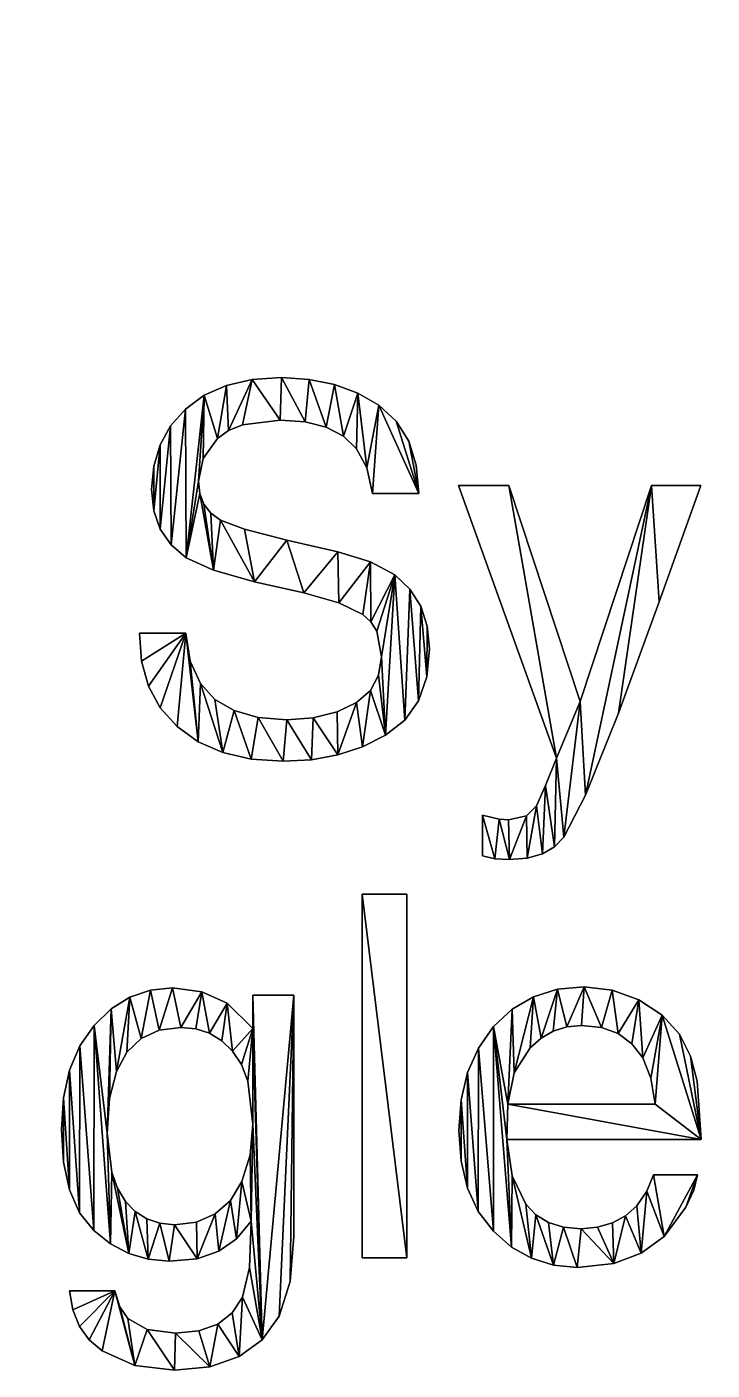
# Model space of a CAD drawing. Extents: x -74 to 237, y -40 to 259.
# Drawn here: x -55.66 to -37.84, y -39.69 to -4.75 of the extents above; entities that cross this region are included whole.
import ezdxf

# ---------------------------------------------------------------- set-up
doc = ezdxf.new("R2010")
doc.units = 0
doc.layers.get('0').update_dxf_attribs({"color": 13, "linetype": 'CONTINUOUS'})

# ---------------------------------------------------------------- blocks, each defined once
blk = doc.blocks.new('GROUP_1')
at = {"color": 178}
for p, q in [((23.119, 22.692, 0.051), (23.79, 22.846, 0.051)), ((23.79, 22.846, 0.051), (24.553, 22.897, 0.051)), ((24.553, 22.897, 0.051), (25.269, 22.852, 0.051)), ((25.269, 22.852, 0.051), (25.929, 22.717, 0.051)), ((25.929, 22.717, 0.051), (26.533, 22.493, 0.051)), ((22.053, 22.079, 0.051), (22.54, 22.437, 0.051)), ((22.54, 22.437, 0.051), (23.119, 22.692, 0.051)), ((26.533, 22.493, 0.051), (27.082, 22.179, 0.051)), ((21.667, 21.641, 0.051), (22.053, 22.079, 0.051)), ((27.082, 22.179, 0.051), (27.537, 21.766, 0.051)), ((23.54, 21.67, 0.051), (23.172, 21.521, 0.051)), ((24.514, 21.789, 0.051), (23.54, 21.67, 0.051)), ((25.165, 21.743, 0.051), (24.514, 21.789, 0.051)), ((25.714, 21.604, 0.051), (25.165, 21.743, 0.051)), ((27.537, 21.766, 0.051), (27.862, 21.245, 0.051)), ((21.391, 21.146, 0.051), (21.667, 21.641, 0.051)), ((23.172, 21.521, 0.051), (22.884, 21.312, 0.051)), ((26.161, 21.372, 0.051), (25.714, 21.604, 0.051)), ((26.505, 21.048, 0.051), (26.161, 21.372, 0.051)), ((21.226, 20.594, 0.051), (21.391, 21.146, 0.051)), ((22.884, 21.312, 0.051), (22.512, 20.797, 0.051)), ((26.766, 20.554, 0.051), (26.505, 21.048, 0.051)), ((27.862, 21.245, 0.051), (28.057, 20.617, 0.051)), ((22.512, 20.797, 0.051), (22.388, 20.204, 0.051)), ((28.057, 20.617, 0.051), (28.122, 19.882, 0.051)), ((21.17, 19.985, 0.051), (21.226, 20.594, 0.051)), ((26.917, 19.882, 0.051), (26.766, 20.554, 0.051)), ((21.227, 19.432, 0.051), (21.17, 19.985, 0.051)), ((22.388, 20.204, 0.051), (22.424, 19.879, 0.051)), ((31.704, 12.995, 0.051), (29.153, 20.094, 0.051)), ((29.153, 20.094, 0.051), (30.467, 20.094, 0.051)), ((30.467, 20.094, 0.051), (32.316, 14.477, 0.051)), ((32.316, 14.477, 0.051), (34.178, 20.094, 0.051)), ((34.178, 20.094, 0.051), (35.46, 20.094, 0.051)), ((22.424, 19.879, 0.051), (22.533, 19.602, 0.051)), ((22.533, 19.602, 0.051), (22.714, 19.371, 0.051)), ((28.122, 19.882, 0.051), (26.917, 19.882, 0.051)), ((21.396, 18.953, 0.051), (21.227, 19.432, 0.051)), ((22.714, 19.371, 0.051), (22.968, 19.186, 0.051)), ((21.678, 18.546, 0.051), (21.396, 18.953, 0.051)), ((22.072, 18.213, 0.051), (21.678, 18.546, 0.051)), ((26.866, 18.109, 0.051), (27.497, 17.769, 0.051)), ((27.497, 17.769, 0.051), (27.892, 17.399, 0.051)), ((27.892, 17.399, 0.051), (28.174, 16.955, 0.051)), ((28.174, 16.955, 0.051), (28.343, 16.436, 0.051)), ((26.877, 16.546, 0.051), (26.666, 16.738, 0.051)), ((27.028, 16.298, 0.051), (26.877, 16.546, 0.051)), ((28.343, 16.436, 0.051), (28.399, 15.842, 0.051)), ((20.909, 15.521, 0.051), (20.855, 16.248, 0.051)), ((20.855, 16.248, 0.051), (22.06, 16.248, 0.051)), ((22.06, 16.248, 0.051), (22.177, 15.519, 0.051)), ((27.149, 15.636, 0.051), (27.028, 16.298, 0.051)), ((28.399, 15.842, 0.051), (28.328, 15.112, 0.051)), ((21.09, 14.874, 0.051), (20.909, 15.521, 0.051)), ((22.177, 15.519, 0.051), (22.44, 14.94, 0.051)), ((27.077, 15.16, 0.051), (27.149, 15.636, 0.051)), ((26.862, 14.763, 0.051), (27.077, 15.16, 0.051)), ((28.328, 15.112, 0.051), (28.113, 14.494, 0.051)), ((21.398, 14.307, 0.051), (21.09, 14.874, 0.051)), ((22.44, 14.94, 0.051), (22.819, 14.529, 0.051)), ((26.504, 14.445, 0.051), (26.862, 14.763, 0.051)), ((22.819, 14.529, 0.051), (23.321, 14.235, 0.051)), ((26.002, 14.206, 0.051), (26.504, 14.445, 0.051)), ((28.113, 14.494, 0.051), (27.756, 13.988, 0.051)), ((21.834, 13.819, 0.051), (21.398, 14.307, 0.051)), ((23.321, 14.235, 0.051), (23.944, 14.059, 0.051)), ((23.944, 14.059, 0.051), (24.688, 14, 0.051)), ((24.688, 14, 0.051), (25.377, 14.051, 0.051)), ((25.377, 14.051, 0.051), (26.002, 14.206, 0.051)), ((27.756, 13.988, 0.051), (27.255, 13.594, 0.051)), ((22.381, 13.425, 0.051), (21.834, 13.819, 0.051)), ((23.024, 13.143, 0.051), (22.381, 13.425, 0.051)), ((26.661, 13.298, 0.051), (26.019, 13.087, 0.051)), ((27.255, 13.594, 0.051), (26.661, 13.298, 0.051)), ((23.763, 12.974, 0.051), (23.024, 13.143, 0.051)), ((24.598, 12.917, 0.051), (23.763, 12.974, 0.051)), ((25.332, 12.96, 0.051), (24.598, 12.917, 0.051)), ((26.019, 13.087, 0.051), (25.332, 12.96, 0.051)), ((31.414, 12.286, 0.051), (31.704, 12.995, 0.051)), ((31.182, 11.758, 0.051), (31.414, 12.286, 0.051)), ((30.928, 11.497, 0.051), (31.182, 11.758, 0.051)), ((29.778, 10.456, 0.051), (29.778, 11.513, 0.051)), ((29.778, 11.513, 0.051), (30.216, 11.41, 0.051)), ((30.216, 11.41, 0.051), (30.454, 11.391, 0.051)), ((30.454, 11.391, 0.051), (30.928, 11.497, 0.051)), ((31.897, 10.946, 0.051), (31.654, 10.692, 0.051)), ((31.337, 10.511, 0.051), (30.945, 10.402, 0.051)), ((31.654, 10.692, 0.051), (31.337, 10.511, 0.051)), ((30.103, 10.385, 0.051), (29.778, 10.456, 0.051)), ((30.48, 10.366, 0.051), (30.103, 10.385, 0.051)), ((30.945, 10.402, 0.051), (30.48, 10.366, 0.051)), ((26.653, 9.464, 0.051), (27.813, 9.464, 0.051)), ((26.653, 0, 0.051), (26.653, 9.464, 0.051)), ((27.813, 9.464, 0.051), (27.813, 0, 0.051)), ((21.141, 6.962, 0.051), (21.718, 7.022, 0.051)), ((21.718, 7.022, 0.051), (22.479, 6.923, 0.051)), ((31.109, 6.795, 0.051), (31.733, 6.99, 0.051)), ((31.733, 6.99, 0.051), (32.426, 7.055, 0.051)), ((32.426, 7.055, 0.051), (33.149, 6.968, 0.051)), ((20.118, 6.475, 0.051), (20.608, 6.779, 0.051)), ((20.608, 6.779, 0.051), (21.141, 6.962, 0.051)), ((22.479, 6.923, 0.051), (23.136, 6.623, 0.051)), ((23.806, 5.966, 0.051), (23.806, 6.836, 0.051)), ((23.806, 6.836, 0.051), (24.875, 6.836, 0.051)), ((30.554, 6.471, 0.051), (31.109, 6.795, 0.051)), ((33.149, 6.968, 0.051), (33.85, 6.71, 0.051)), ((33.85, 6.71, 0.051), (34.457, 6.315, 0.051)), ((19.673, 6.05, 0.051), (20.118, 6.475, 0.051)), ((23.136, 6.623, 0.051), (23.806, 5.966, 0.051)), ((30.068, 6.017, 0.051), (30.554, 6.471, 0.051)), ((34.457, 6.315, 0.051), (34.9, 5.818, 0.051)), ((19.302, 5.516, 0.051), (19.673, 6.05, 0.051)), ((21.931, 5.998, 0.051), (21.367, 5.926, 0.051)), ((22.322, 5.959, 0.051), (21.931, 5.998, 0.051)), ((22.677, 5.843, 0.051), (22.322, 5.959, 0.051)), ((29.673, 5.46, 0.051), (30.068, 6.017, 0.051)), ((31.972, 6.007, 0.051), (31.621, 5.899, 0.051)), ((32.355, 6.043, 0.051), (31.972, 6.007, 0.051)), ((32.873, 5.991, 0.051), (32.355, 6.043, 0.051)), ((33.31, 5.834, 0.051), (32.873, 5.991, 0.051)), ((20.9, 5.711, 0.051), (20.53, 5.353, 0.051)), ((21.367, 5.926, 0.051), (20.9, 5.711, 0.051)), ((22.995, 5.65, 0.051), (22.677, 5.843, 0.051)), ((23.278, 5.38, 0.051), (22.995, 5.65, 0.051)), ((31.302, 5.719, 0.051), (31.015, 5.467, 0.051)), ((31.621, 5.899, 0.051), (31.302, 5.719, 0.051)), ((33.668, 5.572, 0.051), (33.31, 5.834, 0.051)), ((34.9, 5.818, 0.051), (35.19, 5.252, 0.051)), ((19.037, 4.887, 0.051), (19.302, 5.516, 0.051)), ((20.53, 5.353, 0.051), (20.256, 4.851, 0.051)), ((23.509, 5.029, 0.051), (23.278, 5.38, 0.051)), ((29.392, 4.824, 0.051), (29.673, 5.46, 0.051)), ((31.015, 5.467, 0.051), (30.601, 4.812, 0.051)), ((33.946, 5.206, 0.051), (33.668, 5.572, 0.051)), ((23.674, 4.595, 0.051), (23.509, 5.029, 0.051)), ((34.157, 4.679, 0.051), (33.946, 5.206, 0.051)), ((18.879, 4.163, 0.051), (19.037, 4.887, 0.051)), ((20.256, 4.851, 0.051), (20.077, 4.144, 0.051)), ((29.222, 4.11, 0.051), (29.392, 4.824, 0.051)), ((30.601, 4.812, 0.051), (30.442, 4.001, 0.051)), ((34.275, 4.001, 0.051), (34.157, 4.679, 0.051)), ((29.166, 3.318, 0.051), (29.222, 4.11, 0.051)), ((30.442, 4.001, 0.051), (34.275, 4.001, 0.051)), ((29.222, 2.521, 0.051), (29.166, 3.318, 0.051)), ((35.467, 3.08, 0.051), (30.409, 3.08, 0.051)), ((19.036, 1.768, 0.051), (18.878, 2.491, 0.051)), ((23.522, 1.991, 0.051), (23.735, 2.682, 0.051)), ((29.39, 1.818, 0.051), (29.222, 2.521, 0.051)), ((20.136, 2.22, 0.051), (20.284, 1.811, 0.051)), ((34.056, 1.735, 0.051), (34.23, 2.165, 0.051)), ((34.23, 2.165, 0.051), (35.37, 2.165, 0.051)), ((35.37, 2.165, 0.051), (35.273, 1.763, 0.051)), ((19.299, 1.175, 0.051), (19.036, 1.768, 0.051)), ((20.284, 1.811, 0.051), (20.491, 1.472, 0.051)), ((23.222, 1.497, 0.051), (23.522, 1.991, 0.051)), ((29.67, 1.208, 0.051), (29.39, 1.818, 0.051)), ((35.273, 1.763, 0.051), (35.071, 1.318, 0.051)), ((20.491, 1.472, 0.051), (20.748, 1.206, 0.051)), ((22.828, 1.145, 0.051), (23.222, 1.497, 0.051)), ((33.792, 1.359, 0.051), (34.056, 1.735, 0.051)), ((19.666, 0.712, 0.051), (19.299, 1.175, 0.051)), ((20.748, 1.206, 0.051), (21.046, 1.016, 0.051)), ((22.342, 0.934, 0.051), (22.828, 1.145, 0.051)), ((30.062, 0.693, 0.051), (29.67, 1.208, 0.051)), ((30.906, 1.395, 0.051), (31.169, 1.117, 0.051)), ((31.169, 1.117, 0.051), (31.497, 0.919, 0.051)), ((33.159, 0.91, 0.051), (33.498, 1.097, 0.051)), ((33.498, 1.097, 0.051), (33.792, 1.359, 0.051)), ((20.104, 0.364, 0.051), (19.666, 0.712, 0.051)), ((21.046, 1.016, 0.051), (21.384, 0.901, 0.051)), ((21.384, 0.901, 0.051), (21.764, 0.863, 0.051)), ((21.764, 0.863, 0.051), (22.342, 0.934, 0.051)), ((23.761, 0.96, 0.051), (23.377, 0.499, 0.051)), ((31.497, 0.919, 0.051), (31.888, 0.8, 0.051)), ((31.888, 0.8, 0.051), (32.342, 0.76, 0.051)), ((32.342, 0.76, 0.051), (32.774, 0.798, 0.051)), ((32.774, 0.798, 0.051), (33.159, 0.91, 0.051)), ((20.577, 0.115, 0.051), (20.104, 0.364, 0.051)), ((23.377, 0.499, 0.051), (22.923, 0.174, 0.051)), ((30.534, 0.282, 0.051), (30.062, 0.693, 0.051)), ((21.085, -0.034, 0.051), (20.577, 0.115, 0.051)), ((22.923, 0.174, 0.051), (22.355, -0.019, 0.051)), ((31.055, -0.01, 0.051), (30.534, 0.282, 0.051)), ((21.628, -0.084, 0.051), (21.085, -0.034, 0.051)), ((22.355, -0.019, 0.051), (21.628, -0.084, 0.051)), ((27.813, 0, 0.051), (26.653, 0, 0.051)), ((31.626, -0.186, 0.051), (31.055, -0.01, 0.051)), ((32.246, -0.245, 0.051), (31.626, -0.186, 0.051)), ((19.125, -1.353, 0.051), (19.038, -0.857, 0.051)), ((19.038, -0.857, 0.051), (20.217, -0.857, 0.051)), ((20.217, -0.857, 0.051), (20.343, -1.268, 0.051)), ((23.271, -1.429, 0.051), (23.535, -1.018, 0.051)), ((19.296, -1.779, 0.051), (19.125, -1.353, 0.051)), ((20.343, -1.268, 0.051), (20.552, -1.572, 0.051)), ((20.552, -1.572, 0.051), (21.058, -1.862, 0.051)), ((22.399, -1.9, 0.051), (22.893, -1.723, 0.051)), ((22.893, -1.723, 0.051), (23.271, -1.429, 0.051)), ((19.55, -2.134, 0.051), (19.296, -1.779, 0.051)), ((21.058, -1.862, 0.051), (21.789, -1.959, 0.051)), ((21.789, -1.959, 0.051), (22.399, -1.9, 0.051)), ((19.889, -2.419, 0.051), (19.55, -2.134, 0.051)), ((24.048, -2.128, 0.051), (23.447, -2.567, 0.051))]:
    blk.add_line(p, q, dxfattribs=at)
for points in [[(35.46, 20.094, 0.051), (34.371, 17.066, 0.051), (33.315, 14.167, 0.051), (32.458, 12.041, 0.051), (31.897, 10.946, 0.051)], [(22.968, 19.186, 0.051), (23.588, 18.954, 0.051), (24.688, 18.671, 0.051), (26.015, 18.368, 0.051), (26.866, 18.109, 0.051)], [(26.666, 16.738, 0.051), (26.038, 17.039, 0.051), (25.133, 17.298, 0.051), (23.851, 17.588, 0.051), (22.778, 17.886, 0.051), (22.072, 18.213, 0.051)], [(24.875, 6.836, 0.051), (24.875, 0.56, 0.051), (24.779, -0.615, 0.051), (24.489, -1.514, 0.051), (24.048, -2.128, 0.051)], [(35.19, 5.252, 0.051), (35.364, 4.6, 0.051), (35.467, 3.08, 0.051)], [(23.735, 2.682, 0.051), (23.806, 3.479, 0.051), (23.674, 4.595, 0.051)], [(18.878, 2.491, 0.051), (18.826, 3.344, 0.051), (18.879, 4.163, 0.051)], [(20.077, 4.144, 0.051), (20.018, 3.247, 0.051), (20.136, 2.22, 0.051)], [(30.409, 3.08, 0.051), (30.55, 2.133, 0.051), (30.906, 1.395, 0.051)], [(35.071, 1.318, 0.051), (34.501, 0.554, 0.051), (33.909, 0.122, 0.051)], [(23.535, -1.018, 0.051), (23.714, -0.246, 0.051), (23.761, 0.96, 0.051)], [(33.909, 0.122, 0.051), (33.193, -0.142, 0.051), (32.246, -0.245, 0.051)], [(23.447, -2.567, 0.051), (22.685, -2.831, 0.051), (21.764, -2.919, 0.051), (20.738, -2.794, 0.051), (19.889, -2.419, 0.051)]]:
    blk.add_polyline3d(points, dxfattribs=at)
mesh = blk.add_polyface()
corners = [(29.544, 103.639, 0), (53.445, 110.336, 0), (114.584, 103.639, 0), (34.664, 119.937, 0), (34.447, 120.09, 0), (34.259, 120.278, 0), (34.107, 120.495, 0), (62.053, 110.336, 0), (62.054, 120.765, 0), (77.318, 120.359, 0), (85.926, 120.359, 0), (88.269, 36.96, 0), (106.48, 32.462, 0), (88.158, 32.463, 0), (90.145, 39.485, 0), (98.654, 38.949, 0), (98.654, 45.949, 0), (127.995, 25.795, 0), (106.48, 7.449, 0), (98.957, 60.282, 0), (30.746, 50.864, 0), (29.544, 60.282, 0), (39.255, 50.864, 0), (53.447, 52.625, 0), (39.255, 45.891, 0), (51.303, 39.485, 0), (62.054, 52.625, 0), (62.056, 47.283, 0), (64.754, 39.485, 0), (76.694, 39.485, 0), (98.957, 58.341, 0), (130.021, 53.059, 0), (130.021, 58.341, 0), (62.878, 36.96, 0), (78.191, 32.463, 0), (62.767, 32.463, 0), (78.312, 37.022, 0), (24.22, 121.172, 0), (27.833, 143.627), (24.494, 42.269, 0), (27.106, 32.436, 0), (30.746, 45.891, 0), (52.8, 32.463, 0), (52.921, 37.022, 0), (53.447, 47.283, 0), (14.919, 87.125, 0), (15.711, 121.172, 0), (20.742, 58.916, 0), (15.711, 126.144, 0)]
mesh.append_faces([[corners[k] for k in face] for face in [(11, 12, 13), (31, 30, 32), (33, 34, 35), (34, 29, 36), (42, 25, 43)]], dxfattribs={"vtx0": -1})
mesh.append_faces([[corners[k] for k in face] for face in [(0, 1, 2), (3, 0, 4), (4, 0, 5), (5, 0, 6), (15, 14, 16), (12, 17, 18), (19, 20, 21), (20, 19, 22), (22, 23, 24), (23, 19, 26), (26, 19, 27), (29, 19, 14), (39, 38, 40), (40, 41, 42), (21, 38, 0), (41, 21, 20), (25, 44, 28), (44, 25, 23), (45, 46, 47), (46, 45, 48), (47, 37, 39)]], dxfattribs={"vtx0": -1, "vtx1": -1})
mesh.append_faces([[corners[k] for k in face] for face in [(1, 0, 3), (2, 7, 8), (2, 8, 9), (12, 14, 15), (22, 19, 23), (24, 23, 25), (27, 19, 28), (28, 19, 29), (14, 19, 16), (16, 30, 31), (34, 28, 29), (37, 38, 39), (40, 38, 21), (40, 21, 41), (42, 24, 25)]], dxfattribs={"vtx0": -1, "vtx1": -1, "vtx2": -1})
mesh.append_faces([[corners[k] for k in face] for face in [(2, 1, 7), (2, 9, 10), (12, 11, 14), (16, 19, 30), (34, 33, 28), (42, 41, 24), (28, 44, 27), (47, 46, 37)]], dxfattribs={"vtx0": -1, "vtx2": -1})
mesh = blk.add_polyface()
corners = [(64.754, 39.485, 10), (53.447, 47.283, 10), (51.303, 39.485, 10), (62.056, 47.283, 10), (78.191, 32.462, 10), (62.878, 36.959, 10), (62.767, 32.462, 10), (76.694, 39.485, 10), (78.312, 37.021, 10), (126.997, 7.449, 10), (106.48, 32.462, 10), (106.48, 7.449, 10), (29.544, 60.282, 10), (30.746, 50.864, 10), (98.957, 60.282, 10), (30.746, 45.891, 10), (39.255, 50.864, 10), (53.447, 52.624, 10), (62.054, 52.624, 10), (90.145, 39.485, 10), (98.654, 45.949, 10), (98.654, 38.949, 10), (98.957, 58.341, 10), (130.021, 53.059, 10), (15.711, 126.144, 10), (14.919, 87.125, 10), (15.711, 121.171, 10), (20.742, 58.916, 10), (24.22, 121.171, 10), (24.494, 42.268, 10), (24.22, 126.144, 10), (34.259, 120.277, 10), (29.544, 103.639, 10), (34.447, 120.089, 10), (34.664, 119.937, 10), (53.445, 110.336, 10), (114.584, 103.639, 10), (62.053, 110.336, 10), (62.053, 115.677, 10), (62.053, 120.358, 10), (77.318, 120.358, 10), (85.926, 120.358, 10), (130.021, 58.341, 10), (27.833, 143.627, 10), (27.106, 32.436, 10), (52.8, 32.462, 10), (39.255, 45.891, 10), (52.921, 37.021, 10), (88.269, 36.959, 10), (88.158, 32.462, 10)]
mesh.append_faces([[corners[k] for k in face] for face in [(4, 5, 6), (7, 4, 8), (9, 10, 11), (2, 45, 47), (10, 48, 49)]], dxfattribs={"vtx0": -1})
mesh.append_faces([[corners[k] for k in face] for face in [(0, 1, 2), (1, 0, 3), (5, 4, 0), (12, 13, 14), (13, 12, 15), (17, 2, 1), (20, 19, 21), (14, 20, 22), (24, 25, 26), (27, 26, 25), (26, 27, 28), (28, 29, 30), (31, 32, 33), (33, 32, 34), (35, 36, 37), (37, 36, 38), (40, 36, 41), (15, 45, 46), (46, 45, 16), (32, 43, 12), (48, 10, 19)]], dxfattribs={"vtx0": -1, "vtx1": -1})
mesh.append_faces([[corners[k] for k in face] for face in [(0, 4, 7), (14, 16, 17), (17, 16, 2), (14, 3, 0), (14, 0, 7), (14, 19, 20), (20, 23, 22), (34, 32, 35), (38, 36, 39), (43, 30, 29), (43, 44, 12), (12, 44, 15), (16, 45, 2), (19, 10, 21)]], dxfattribs={"vtx0": -1, "vtx1": -1, "vtx2": -1})
mesh.append_faces([[corners[k] for k in face] for face in [(14, 13, 16), (14, 17, 18), (14, 18, 3), (14, 7, 19), (28, 27, 29), (35, 32, 36), (43, 29, 44), (15, 44, 45)]], dxfattribs={"vtx0": -1, "vtx2": -1})
mesh.append_faces([[corners[k] for k in face] for face in [(42, 22, 23)]], dxfattribs={"vtx1": -1})
mesh = blk.add_polyface(dxfattribs=at)
corners = [(20.909, 15.521, 0.051), (22.06, 16.248, 0.051), (20.855, 16.248, 0.051), (21.09, 14.874, 0.051), (21.398, 14.307, 0.051), (21.834, 13.819, 0.051), (22.381, 13.425, 0.051), (22.177, 15.519, 0.051), (22.44, 14.94, 0.051), (23.024, 13.143, 0.051), (22.819, 14.529, 0.051), (23.321, 14.235, 0.051), (23.763, 12.974, 0.051), (23.944, 14.059, 0.051), (24.598, 12.917, 0.051), (24.688, 14, 0.051), (25.332, 12.96, 0.051), (25.377, 14.051, 0.051), (26.019, 13.087, 0.051), (26.002, 14.206, 0.051), (26.504, 14.445, 0.051), (26.661, 13.298, 0.051), (26.862, 14.763, 0.051), (27.255, 13.594, 0.051), (27.077, 15.16, 0.051), (27.149, 15.636, 0.051), (22.072, 18.213, 0.051), (22.424, 19.879, 0.051), (22.388, 20.204, 0.051), (22.778, 17.886, 0.051), (22.533, 19.602, 0.051), (22.714, 19.371, 0.051), (22.968, 19.186, 0.051), (23.851, 17.588, 0.051), (23.588, 18.954, 0.051), (24.688, 18.671, 0.051), (25.133, 17.298, 0.051), (26.015, 18.368, 0.051), (26.038, 17.039, 0.051), (26.866, 18.109, 0.051), (26.666, 16.738, 0.051), (26.877, 16.546, 0.051), (27.497, 17.769, 0.051), (27.028, 16.298, 0.051), (27.756, 13.988, 0.051), (27.892, 17.399, 0.051), (28.113, 14.494, 0.051), (28.174, 16.955, 0.051), (28.328, 15.112, 0.051), (28.343, 16.436, 0.051), (28.399, 15.842, 0.051), (21.227, 19.432, 0.051), (21.226, 20.594, 0.051), (21.17, 19.985, 0.051), (21.391, 21.146, 0.051), (21.396, 18.953, 0.051), (21.667, 21.641, 0.051), (21.678, 18.546, 0.051), (22.053, 22.079, 0.051), (22.54, 22.437, 0.051), (22.512, 20.797, 0.051), (22.884, 21.312, 0.051), (23.119, 22.692, 0.051), (23.172, 21.521, 0.051), (23.79, 22.846, 0.051), (23.54, 21.67, 0.051), (24.514, 21.789, 0.051), (24.553, 22.897, 0.051), (25.165, 21.743, 0.051), (25.269, 22.852, 0.051), (25.714, 21.604, 0.051), (25.929, 22.717, 0.051), (26.161, 21.372, 0.051), (26.533, 22.493, 0.051), (26.505, 21.048, 0.051), (26.766, 20.554, 0.051), (27.082, 22.179, 0.051), (26.917, 19.882, 0.051), (28.122, 19.882, 0.051), (27.537, 21.766, 0.051), (27.862, 21.245, 0.051), (28.057, 20.617, 0.051)]
mesh.append_faces([[corners[k] for k in face] for face in [(0, 1, 2), (49, 48, 50), (51, 52, 53), (80, 78, 81)]], dxfattribs={"vtx0": -1, "color": 178})
mesh.append_faces([[corners[k] for k in face] for face in [(1, 6, 7), (7, 6, 8), (8, 9, 10), (10, 9, 11), (11, 12, 13), (13, 14, 15), (15, 16, 17), (17, 18, 19), (19, 18, 20), (20, 21, 22), (22, 23, 24), (24, 23, 25), (27, 29, 30), (30, 29, 31), (31, 29, 32), (32, 33, 34), (34, 33, 35), (35, 36, 37), (37, 38, 39), (39, 41, 42), (42, 44, 45), (45, 46, 47), (47, 48, 49), (52, 51, 54), (54, 55, 56), (56, 57, 58), (58, 26, 59), (59, 61, 62), (62, 63, 64), (64, 66, 67), (67, 68, 69), (69, 70, 71), (71, 72, 73), (73, 75, 76), (76, 78, 79), (79, 78, 80)]], dxfattribs={"vtx0": -1, "vtx1": -1, "color": 178})
mesh.append_faces([[corners[k] for k in face] for face in [(42, 25, 23), (59, 26, 28)]], dxfattribs={"vtx0": -1, "vtx1": -1, "vtx2": -1, "color": 178})
mesh.append_faces([[corners[k] for k in face] for face in [(1, 0, 3), (1, 3, 4), (1, 4, 5), (1, 5, 6), (8, 6, 9), (11, 9, 12), (13, 12, 14), (15, 14, 16), (17, 16, 18), (20, 18, 21), (22, 21, 23), (26, 27, 28), (27, 26, 29), (32, 29, 33), (35, 33, 36), (37, 36, 38), (39, 38, 40), (39, 40, 41), (42, 41, 43), (42, 43, 25), (42, 23, 44), (45, 44, 46), (47, 46, 48), (54, 51, 55), (56, 55, 57), (58, 57, 26), (59, 28, 60), (59, 60, 61), (62, 61, 63), (64, 63, 65), (64, 65, 66), (67, 66, 68), (69, 68, 70), (71, 70, 72), (73, 72, 74), (73, 74, 75), (76, 75, 77), (76, 77, 78)]], dxfattribs={"vtx0": -1, "vtx2": -1, "color": 178})
mesh = blk.add_polyface(dxfattribs=at)
corners = [(30.103, 10.385, 0.051), (29.778, 11.513, 0.051), (29.778, 10.456, 0.051), (30.216, 11.41, 0.051), (30.48, 10.366, 0.051), (30.454, 11.391, 0.051), (30.928, 11.497, 0.051), (30.945, 10.402, 0.051), (31.182, 11.758, 0.051), (31.337, 10.511, 0.051), (31.414, 12.286, 0.051), (31.654, 10.692, 0.051), (31.704, 12.995, 0.051), (31.897, 10.946, 0.051), (30.467, 20.094, 0.051), (29.153, 20.094, 0.051), (32.316, 14.477, 0.051), (32.458, 12.041, 0.051), (34.178, 20.094, 0.051), (33.315, 14.167, 0.051), (34.371, 17.066, 0.051), (35.46, 20.094, 0.051)]
mesh.append_faces([[corners[k] for k in face] for face in [(0, 1, 2), (12, 14, 15), (18, 20, 21)]], dxfattribs={"vtx0": -1, "color": 178})
mesh.append_faces([[corners[k] for k in face] for face in [(1, 0, 3), (3, 4, 5), (5, 4, 6), (6, 7, 8), (8, 9, 10), (10, 11, 12), (14, 12, 16), (16, 17, 18)]], dxfattribs={"vtx0": -1, "vtx1": -1, "color": 178})
mesh.append_faces([[corners[k] for k in face] for face in [(16, 12, 13)]], dxfattribs={"vtx0": -1, "vtx1": -1, "vtx2": -1, "color": 178})
mesh.append_faces([[corners[k] for k in face] for face in [(3, 0, 4), (6, 4, 7), (8, 7, 9), (10, 9, 11), (12, 11, 13), (16, 13, 17), (18, 17, 19), (18, 19, 20)]], dxfattribs={"vtx0": -1, "vtx2": -1, "color": 178})
mesh = blk.add_polyface(dxfattribs=at)
corners = [(27.813, 0, 0.051), (26.653, 9.464, 0.051), (26.653, 0, 0.051), (27.813, 9.464, 0.051)]
mesh.append_faces([[corners[k] for k in face] for face in [(0, 1, 2), (1, 0, 3)]], dxfattribs={"vtx0": -1, "color": 178})
mesh = blk.add_polyface(dxfattribs=at)
corners = [(19.125, -1.353, 0.051), (20.217, -0.857, 0.051), (19.038, -0.857, 0.051), (19.296, -1.779, 0.051), (19.55, -2.134, 0.051), (19.889, -2.419, 0.051), (20.738, -2.794, 0.051), (20.343, -1.268, 0.051), (20.552, -1.572, 0.051), (21.058, -1.862, 0.051), (21.764, -2.919, 0.051), (21.789, -1.959, 0.051), (22.685, -2.831, 0.051), (22.399, -1.9, 0.051), (22.893, -1.723, 0.051), (23.447, -2.567, 0.051), (23.271, -1.429, 0.051), (23.535, -1.018, 0.051), (24.048, -2.128, 0.051), (23.714, -0.246, 0.051), (23.761, 0.96, 0.051), (23.806, 3.479, 0.051), (23.806, 5.966, 0.051), (23.806, 6.836, 0.051), (24.875, 6.836, 0.051), (24.489, -1.514, 0.051), (24.779, -0.615, 0.051), (24.875, 0.56, 0.051), (20.018, 3.247, 0.051), (20.118, 6.475, 0.051), (19.673, 6.05, 0.051), (20.077, 4.144, 0.051), (20.256, 4.851, 0.051), (20.608, 6.779, 0.051), (20.53, 5.353, 0.051), (20.9, 5.711, 0.051), (21.141, 6.962, 0.051), (21.367, 5.926, 0.051), (21.718, 7.022, 0.051), (21.931, 5.998, 0.051), (22.479, 6.923, 0.051), (22.322, 5.959, 0.051), (22.677, 5.843, 0.051), (23.136, 6.623, 0.051), (22.995, 5.65, 0.051), (23.278, 5.38, 0.051), (23.509, 5.029, 0.051), (23.674, 4.595, 0.051), (18.878, 2.491, 0.051), (18.879, 4.163, 0.051), (18.826, 3.344, 0.051), (19.036, 1.768, 0.051), (19.037, 4.887, 0.051), (19.299, 1.175, 0.051), (19.302, 5.516, 0.051), (19.666, 0.712, 0.051), (20.104, 0.364, 0.051), (20.136, 2.22, 0.051), (20.577, 0.115, 0.051), (20.284, 1.811, 0.051), (20.491, 1.472, 0.051), (20.748, 1.206, 0.051), (21.085, -0.034, 0.051), (21.046, 1.016, 0.051), (21.384, 0.901, 0.051), (21.628, -0.084, 0.051), (21.764, 0.863, 0.051), (22.355, -0.019, 0.051), (22.342, 0.934, 0.051), (22.828, 1.145, 0.051), (22.923, 0.174, 0.051), (23.222, 1.497, 0.051), (23.377, 0.499, 0.051), (23.522, 1.991, 0.051), (23.735, 2.682, 0.051)]
mesh.append_faces([[corners[k] for k in face] for face in [(0, 1, 2), (24, 26, 27), (48, 49, 50)]], dxfattribs={"vtx0": -1, "color": 178})
mesh.append_faces([[corners[k] for k in face] for face in [(1, 6, 7), (7, 6, 8), (8, 6, 9), (9, 10, 11), (11, 12, 13), (13, 12, 14), (14, 15, 16), (16, 15, 17), (17, 18, 19), (19, 18, 20), (22, 18, 23), (23, 18, 24), (29, 32, 33), (33, 35, 36), (36, 37, 38), (38, 39, 40), (40, 42, 43), (43, 45, 22), (49, 51, 52), (52, 53, 54), (54, 55, 30), (28, 56, 57), (57, 58, 59), (59, 58, 60), (60, 58, 61), (61, 62, 63), (63, 62, 64), (64, 65, 66), (66, 67, 68), (68, 67, 69), (69, 70, 71), (71, 72, 73), (73, 20, 74), (74, 20, 21)]], dxfattribs={"vtx0": -1, "vtx1": -1, "color": 178})
mesh.append_faces([[corners[k] for k in face] for face in [(20, 18, 21), (21, 18, 22), (30, 56, 28)]], dxfattribs={"vtx0": -1, "vtx1": -1, "vtx2": -1, "color": 178})
mesh.append_faces([[corners[k] for k in face] for face in [(1, 0, 3), (1, 3, 4), (1, 4, 5), (1, 5, 6), (9, 6, 10), (11, 10, 12), (14, 12, 15), (17, 15, 18), (24, 18, 25), (24, 25, 26), (28, 29, 30), (29, 28, 31), (29, 31, 32), (33, 32, 34), (33, 34, 35), (36, 35, 37), (38, 37, 39), (40, 39, 41), (40, 41, 42), (43, 42, 44), (43, 44, 45), (22, 45, 46), (22, 46, 47), (22, 47, 21), (49, 48, 51), (52, 51, 53), (54, 53, 55), (30, 55, 56), (57, 56, 58), (61, 58, 62), (64, 62, 65), (66, 65, 67), (69, 67, 70), (71, 70, 72), (73, 72, 20)]], dxfattribs={"vtx0": -1, "vtx2": -1, "color": 178})
mesh = blk.add_polyface(dxfattribs=at)
corners = [(29.222, 2.521, 0.051), (29.222, 4.11, 0.051), (29.166, 3.318, 0.051), (29.39, 1.818, 0.051), (29.392, 4.824, 0.051), (29.67, 1.208, 0.051), (29.673, 5.46, 0.051), (30.062, 0.693, 0.051), (30.068, 6.017, 0.051), (30.534, 0.282, 0.051), (30.409, 3.08, 0.051), (30.55, 2.133, 0.051), (31.055, -0.01, 0.051), (30.906, 1.395, 0.051), (31.169, 1.117, 0.051), (31.626, -0.186, 0.051), (31.497, 0.919, 0.051), (31.888, 0.8, 0.051), (32.246, -0.245, 0.051), (32.342, 0.76, 0.051), (33.193, -0.142, 0.051), (32.774, 0.798, 0.051), (33.159, 0.91, 0.051), (33.498, 1.097, 0.051), (33.909, 0.122, 0.051), (33.792, 1.359, 0.051), (34.056, 1.735, 0.051), (34.501, 0.554, 0.051), (34.23, 2.165, 0.051), (35.37, 2.165, 0.051), (35.071, 1.318, 0.051), (35.273, 1.763, 0.051), (35.467, 3.08, 0.051), (30.442, 4.001, 0.051), (34.275, 4.001, 0.051), (34.457, 6.315, 0.051), (34.9, 5.818, 0.051), (35.19, 5.252, 0.051), (35.364, 4.6, 0.051), (30.554, 6.471, 0.051), (30.601, 4.812, 0.051), (31.109, 6.795, 0.051), (31.015, 5.467, 0.051), (31.302, 5.719, 0.051), (31.733, 6.99, 0.051), (31.621, 5.899, 0.051), (31.972, 6.007, 0.051), (32.426, 7.055, 0.051), (32.355, 6.043, 0.051), (32.873, 5.991, 0.051), (33.149, 6.968, 0.051), (33.31, 5.834, 0.051), (33.85, 6.71, 0.051), (33.668, 5.572, 0.051), (33.946, 5.206, 0.051), (34.157, 4.679, 0.051)]
mesh.append_faces([[corners[k] for k in face] for face in [(0, 1, 2), (29, 30, 31), (37, 32, 38)]], dxfattribs={"vtx0": -1, "color": 178})
mesh.append_faces([[corners[k] for k in face] for face in [(1, 3, 4), (4, 5, 6), (6, 7, 8), (10, 9, 11), (11, 12, 13), (13, 12, 14), (14, 15, 16), (16, 15, 17), (17, 18, 19), (19, 20, 21), (21, 20, 22), (22, 20, 23), (23, 24, 25), (25, 24, 26), (26, 27, 28), (28, 27, 29), (32, 33, 10), (33, 32, 34), (35, 32, 36), (36, 32, 37), (8, 33, 39), (39, 40, 41), (41, 43, 44), (44, 46, 47), (47, 49, 50), (50, 51, 52), (52, 54, 35)]], dxfattribs={"vtx0": -1, "vtx1": -1, "color": 178})
mesh.append_faces([[corners[k] for k in face] for face in [(8, 9, 10), (34, 32, 35), (33, 8, 10)]], dxfattribs={"vtx0": -1, "vtx1": -1, "vtx2": -1, "color": 178})
mesh.append_faces([[corners[k] for k in face] for face in [(1, 0, 3), (4, 3, 5), (6, 5, 7), (8, 7, 9), (11, 9, 12), (14, 12, 15), (17, 15, 18), (19, 18, 20), (23, 20, 24), (26, 24, 27), (29, 27, 30), (39, 33, 40), (41, 40, 42), (41, 42, 43), (44, 43, 45), (44, 45, 46), (47, 46, 48), (47, 48, 49), (50, 49, 51), (52, 51, 53), (52, 53, 54), (35, 54, 55), (35, 55, 34)]], dxfattribs={"vtx0": -1, "vtx2": -1, "color": 178})

msp = doc.modelspace()

# ---------------------------------------------------------------- block references
msp.add_blockref('GROUP_1', (-73.589, -36.768))

doc.saveas('drawing.dxf')
